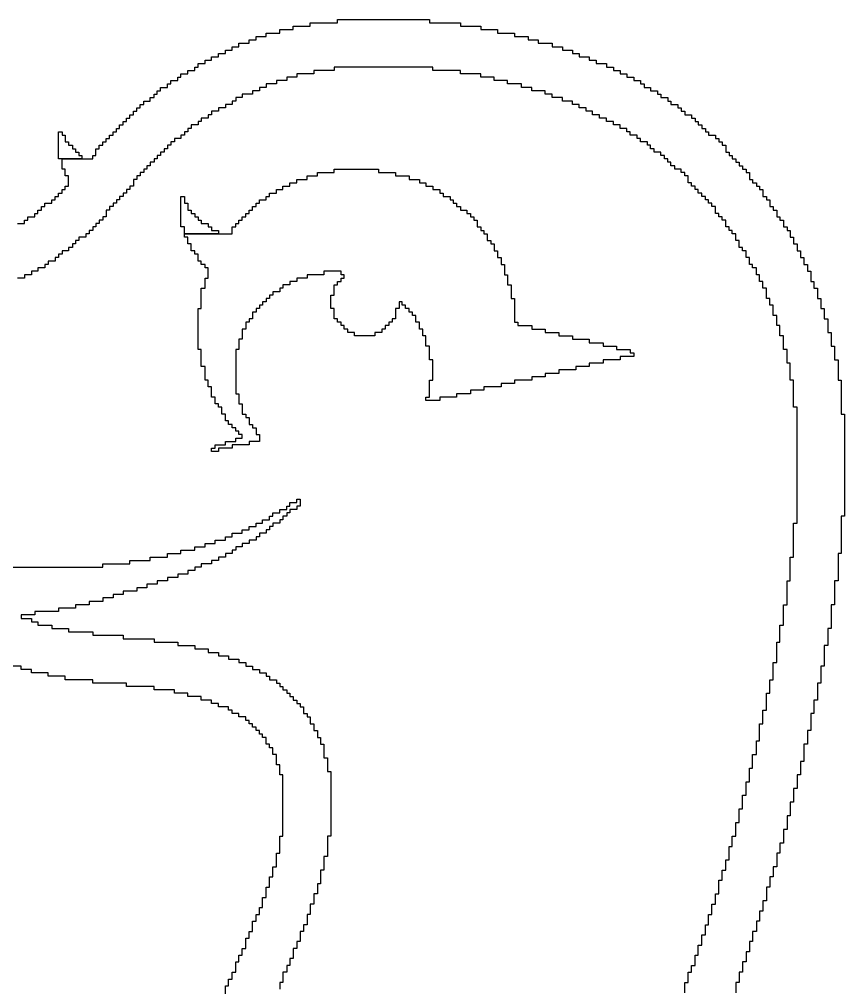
# Model space of a CAD drawing. Extents: x 134.1 to 218.7, y -126.2 to -72.1.
# Drawn here: x 207.03 to 212.16, y -108.73 to -102.71 of the extents above; entities that cross this region are included whole.
import ezdxf

# ---------------------------------------------------------------- set-up
doc = ezdxf.new("R2010")
doc.units = 0
doc.header["$MEASUREMENT"] = 0
doc.layers.add('BLACK', color=7, linetype='CONTINUOUS')

msp = doc.modelspace()

# ---------------------------------------------------------------- linework, layer by layer
at = {"layer": 'BLACK', "linetype": 'CONTINUOUS'}
for p, q in [((208.841, -102.754), (208.841, -102.732)), ((208.841, -102.732), (209.009, -102.732)), ((209.009, -102.732), (209.009, -102.711)), ((209.009, -102.711), (209.583, -102.711)), ((209.583, -102.711), (209.583, -102.732)), ((209.583, -102.732), (209.774, -102.732)), ((209.774, -102.732), (209.774, -102.754)), ((208.567, -102.817), (208.567, -102.796)), ((208.567, -102.796), (208.651, -102.796)), ((208.651, -102.796), (208.651, -102.775)), ((208.651, -102.775), (208.735, -102.775)), ((208.735, -102.775), (208.735, -102.754)), ((208.735, -102.754), (208.841, -102.754)), ((209.774, -102.754), (209.901, -102.754)), ((209.901, -102.754), (209.901, -102.775)), ((209.901, -102.775), (210.005, -102.775)), ((210.005, -102.775), (210.005, -102.796)), ((210.005, -102.796), (210.111, -102.796)), ((210.111, -102.796), (210.111, -102.817)), ((208.397, -102.881), (208.397, -102.859)), ((208.397, -102.859), (208.46, -102.859)), ((208.46, -102.859), (208.46, -102.838)), ((208.46, -102.838), (208.504, -102.838)), ((208.504, -102.838), (208.504, -102.817)), ((208.504, -102.817), (208.567, -102.817)), ((210.111, -102.817), (210.195, -102.817)), ((210.195, -102.817), (210.195, -102.838)), ((210.195, -102.838), (210.259, -102.838)), ((210.259, -102.838), (210.259, -102.859)), ((210.259, -102.859), (210.345, -102.859)), ((210.345, -102.859), (210.345, -102.881)), ((208.27, -102.944), (208.27, -102.923)), ((208.27, -102.923), (208.313, -102.923)), ((208.313, -102.923), (208.313, -102.902)), ((208.313, -102.902), (208.354, -102.902)), ((208.354, -102.902), (208.354, -102.881)), ((208.354, -102.881), (208.397, -102.881)), ((210.345, -102.881), (210.409, -102.881)), ((210.409, -102.881), (210.409, -102.902)), ((210.409, -102.902), (210.472, -102.902)), ((210.472, -102.902), (210.472, -102.923)), ((210.472, -102.923), (210.513, -102.923)), ((210.513, -102.923), (210.513, -102.944)), ((208.186, -102.986), (208.186, -102.965)), ((208.186, -102.965), (208.227, -102.965)), ((208.227, -102.965), (208.227, -102.944)), ((208.227, -102.944), (208.27, -102.944)), ((210.513, -102.944), (210.576, -102.944)), ((210.576, -102.944), (210.576, -102.965)), ((210.576, -102.965), (210.619, -102.965)), ((210.619, -102.965), (210.619, -102.986)), ((208.079, -103.05), (208.079, -103.029)), ((208.079, -103.029), (208.123, -103.029)), ((208.123, -103.029), (208.123, -103.008)), ((208.123, -103.008), (208.143, -103.008)), ((208.143, -103.008), (208.143, -102.986)), ((208.143, -102.986), (208.186, -102.986)), ((208.989, -103.029), (208.862, -103.029)), ((208.862, -103.029), (208.862, -103.05)), ((209.603, -103.008), (208.989, -103.008)), ((208.989, -103.008), (208.989, -103.029)), ((209.603, -103.029), (209.603, -103.008)), ((209.774, -103.029), (209.603, -103.029)), ((209.774, -103.05), (209.774, -103.029)), ((210.619, -102.986), (210.683, -102.986)), ((210.683, -102.986), (210.683, -103.008)), ((210.683, -103.008), (210.726, -103.008)), ((210.726, -103.008), (210.726, -103.029)), ((210.726, -103.029), (210.767, -103.029)), ((210.767, -103.029), (210.767, -103.05)), ((207.973, -103.113), (207.973, -103.092)), ((207.973, -103.092), (208.016, -103.092)), ((208.016, -103.092), (208.016, -103.071)), ((208.016, -103.071), (208.036, -103.071)), ((208.036, -103.071), (208.036, -103.05)), ((208.036, -103.05), (208.079, -103.05)), ((208.694, -103.092), (208.631, -103.092)), ((208.631, -103.092), (208.631, -103.113)), ((208.758, -103.071), (208.694, -103.071)), ((208.694, -103.071), (208.694, -103.092)), ((208.862, -103.05), (208.758, -103.05)), ((208.758, -103.05), (208.758, -103.071)), ((209.901, -103.05), (209.774, -103.05)), ((209.901, -103.071), (209.901, -103.05)), ((209.984, -103.071), (209.901, -103.071)), ((209.984, -103.092), (209.984, -103.071)), ((210.068, -103.092), (209.984, -103.092)), ((210.068, -103.113), (210.068, -103.092)), ((210.767, -103.05), (210.81, -103.05)), ((210.81, -103.05), (210.81, -103.071)), ((210.81, -103.071), (210.853, -103.071)), ((210.853, -103.071), (210.853, -103.092)), ((210.853, -103.092), (210.894, -103.092)), ((210.894, -103.092), (210.894, -103.113)), ((207.889, -103.177), (207.889, -103.156)), ((207.889, -103.156), (207.909, -103.156)), ((207.909, -103.156), (207.909, -103.135)), ((207.909, -103.135), (207.952, -103.135)), ((207.952, -103.135), (207.952, -103.113)), ((207.952, -103.113), (207.973, -103.113)), ((208.524, -103.156), (208.481, -103.156)), ((208.481, -103.156), (208.481, -103.177)), ((208.567, -103.135), (208.524, -103.135)), ((208.524, -103.135), (208.524, -103.156)), ((208.631, -103.113), (208.567, -103.113)), ((208.567, -103.113), (208.567, -103.135)), ((210.155, -103.113), (210.068, -103.113)), ((210.155, -103.135), (210.155, -103.113)), ((210.218, -103.135), (210.155, -103.135)), ((210.218, -103.156), (210.218, -103.135)), ((210.302, -103.156), (210.218, -103.156)), ((210.302, -103.177), (210.302, -103.156)), ((210.894, -103.113), (210.917, -103.113)), ((210.917, -103.113), (210.917, -103.135)), ((210.917, -103.135), (210.957, -103.135)), ((210.957, -103.135), (210.957, -103.156)), ((210.957, -103.156), (211, -103.156)), ((211, -103.156), (211, -103.177)), ((207.805, -103.24), (207.805, -103.219)), ((207.805, -103.219), (207.846, -103.219)), ((207.846, -103.219), (207.846, -103.198)), ((207.846, -103.198), (207.869, -103.198)), ((207.869, -103.198), (207.869, -103.177)), ((207.869, -103.177), (207.889, -103.177)), ((208.377, -103.219), (208.354, -103.219)), ((208.354, -103.219), (208.354, -103.24)), ((208.417, -103.198), (208.377, -103.198)), ((208.377, -103.198), (208.377, -103.219)), ((208.481, -103.177), (208.417, -103.177)), ((208.417, -103.177), (208.417, -103.198)), ((210.345, -103.177), (210.302, -103.177)), ((210.345, -103.198), (210.345, -103.177)), ((210.409, -103.198), (210.345, -103.198)), ((210.409, -103.219), (210.409, -103.198)), ((210.472, -103.219), (210.409, -103.219)), ((210.472, -103.24), (210.472, -103.219)), ((211, -103.177), (211.021, -103.177)), ((211.021, -103.177), (211.021, -103.198)), ((211.021, -103.198), (211.064, -103.198)), ((211.064, -103.198), (211.064, -103.219)), ((211.064, -103.219), (211.084, -103.219)), ((211.084, -103.219), (211.084, -103.24)), ((207.742, -103.304), (207.742, -103.283)), ((207.742, -103.283), (207.762, -103.283)), ((207.762, -103.283), (207.762, -103.262)), ((207.762, -103.262), (207.782, -103.262)), ((207.782, -103.262), (207.782, -103.24)), ((207.782, -103.24), (207.805, -103.24)), ((208.27, -103.283), (208.227, -103.283)), ((208.227, -103.283), (208.227, -103.304)), ((208.313, -103.262), (208.27, -103.262)), ((208.27, -103.262), (208.27, -103.283)), ((208.354, -103.24), (208.313, -103.24)), ((208.313, -103.24), (208.313, -103.262)), ((210.513, -103.24), (210.472, -103.24)), ((210.513, -103.262), (210.513, -103.24)), ((210.556, -103.262), (210.513, -103.262)), ((210.556, -103.283), (210.556, -103.262)), ((210.596, -103.283), (210.556, -103.283)), ((210.596, -103.304), (210.596, -103.283)), ((211.084, -103.24), (211.127, -103.24)), ((211.127, -103.24), (211.127, -103.262)), ((211.127, -103.262), (211.148, -103.262)), ((211.148, -103.262), (211.148, -103.283)), ((211.148, -103.283), (211.171, -103.283)), ((211.171, -103.283), (211.171, -103.304)), ((207.678, -103.367), (207.678, -103.346)), ((207.678, -103.346), (207.698, -103.346)), ((207.698, -103.346), (207.698, -103.325)), ((207.698, -103.325), (207.719, -103.325)), ((207.719, -103.325), (207.719, -103.304)), ((207.719, -103.304), (207.742, -103.304)), ((208.163, -103.346), (208.143, -103.346)), ((208.143, -103.346), (208.143, -103.367)), ((208.206, -103.325), (208.163, -103.325)), ((208.163, -103.325), (208.163, -103.346)), ((208.227, -103.304), (208.206, -103.304)), ((208.206, -103.304), (208.206, -103.325)), ((210.64, -103.304), (210.596, -103.304)), ((210.64, -103.325), (210.64, -103.304)), ((210.683, -103.325), (210.64, -103.325)), ((210.683, -103.346), (210.683, -103.325)), ((210.726, -103.346), (210.683, -103.346)), ((210.726, -103.367), (210.726, -103.346)), ((211.171, -103.304), (211.211, -103.304)), ((211.211, -103.304), (211.211, -103.325)), ((211.211, -103.325), (211.234, -103.325)), ((211.234, -103.325), (211.234, -103.346)), ((211.234, -103.346), (211.254, -103.346)), ((211.254, -103.346), (211.254, -103.367)), ((207.635, -103.41), (207.635, -103.389)), ((207.635, -103.389), (207.655, -103.389)), ((207.655, -103.389), (207.655, -103.367)), ((207.655, -103.367), (207.678, -103.367)), ((208.1, -103.389), (208.079, -103.389)), ((208.079, -103.389), (208.079, -103.41)), ((208.143, -103.367), (208.1, -103.367)), ((208.1, -103.367), (208.1, -103.389)), ((210.767, -103.367), (210.726, -103.367)), ((210.767, -103.389), (210.767, -103.367)), ((210.81, -103.389), (210.767, -103.389)), ((210.81, -103.41), (210.81, -103.389)), ((211.254, -103.367), (211.275, -103.367)), ((211.275, -103.367), (211.275, -103.389)), ((211.275, -103.389), (211.298, -103.389)), ((211.298, -103.389), (211.298, -103.41)), ((207.274, -103.579), (207.274, -103.41)), ((207.274, -103.41), (207.297, -103.41)), ((207.297, -103.41), (207.297, -103.431)), ((207.297, -103.431), (207.317, -103.431)), ((207.317, -103.431), (207.317, -103.473)), ((207.571, -103.473), (207.571, -103.452)), ((207.571, -103.452), (207.592, -103.452)), ((207.592, -103.452), (207.592, -103.431)), ((207.592, -103.431), (207.615, -103.431)), ((207.615, -103.431), (207.615, -103.41)), ((207.615, -103.41), (207.635, -103.41)), ((208.036, -103.452), (207.996, -103.452)), ((207.996, -103.452), (207.996, -103.473)), ((208.059, -103.431), (208.036, -103.431)), ((208.036, -103.431), (208.036, -103.452)), ((208.079, -103.41), (208.059, -103.41)), ((208.059, -103.41), (208.059, -103.431)), ((210.83, -103.41), (210.81, -103.41)), ((210.83, -103.431), (210.83, -103.41)), ((210.873, -103.431), (210.83, -103.431)), ((210.873, -103.452), (210.873, -103.431)), ((210.894, -103.452), (210.873, -103.452)), ((210.894, -103.473), (210.894, -103.452)), ((211.298, -103.41), (211.318, -103.41)), ((211.318, -103.41), (211.318, -103.431)), ((211.318, -103.431), (211.361, -103.431)), ((211.361, -103.431), (211.361, -103.452)), ((211.361, -103.452), (211.381, -103.452)), ((211.381, -103.452), (211.381, -103.473)), ((207.317, -103.473), (207.338, -103.473)), ((207.338, -103.473), (207.338, -103.494)), ((207.338, -103.494), (207.361, -103.494)), ((207.361, -103.494), (207.361, -103.516)), ((207.361, -103.516), (207.381, -103.516)), ((207.381, -103.516), (207.381, -103.537)), ((207.508, -103.558), (207.508, -103.516)), ((207.508, -103.516), (207.528, -103.516)), ((207.528, -103.516), (207.528, -103.494)), ((207.528, -103.494), (207.551, -103.494)), ((207.551, -103.494), (207.551, -103.473)), ((207.551, -103.473), (207.571, -103.473)), ((207.952, -103.516), (207.932, -103.516)), ((207.932, -103.516), (207.932, -103.537)), ((207.973, -103.494), (207.952, -103.494)), ((207.952, -103.494), (207.952, -103.516)), ((207.996, -103.473), (207.973, -103.473)), ((207.973, -103.473), (207.973, -103.494)), ((210.937, -103.473), (210.894, -103.473)), ((210.937, -103.494), (210.937, -103.473)), ((210.957, -103.494), (210.937, -103.494)), ((210.957, -103.516), (210.957, -103.494)), ((210.98, -103.516), (210.957, -103.516)), ((210.98, -103.537), (210.98, -103.516)), ((211.381, -103.473), (211.402, -103.473)), ((211.402, -103.473), (211.402, -103.494)), ((211.402, -103.494), (211.425, -103.494)), ((211.425, -103.494), (211.425, -103.537)), ((207.421, -103.579), (207.274, -103.579)), ((207.297, -103.643), (207.297, -103.579)), ((207.297, -103.579), (207.488, -103.579)), ((207.381, -103.537), (207.401, -103.537)), ((207.401, -103.537), (207.401, -103.558)), ((207.401, -103.558), (207.421, -103.558)), ((207.421, -103.558), (207.421, -103.579)), ((207.488, -103.579), (207.488, -103.558)), ((207.488, -103.558), (207.508, -103.558)), ((207.889, -103.579), (207.869, -103.579)), ((207.869, -103.579), (207.869, -103.6)), ((207.909, -103.558), (207.889, -103.558)), ((207.889, -103.558), (207.889, -103.579)), ((207.932, -103.537), (207.909, -103.537)), ((207.909, -103.537), (207.909, -103.558)), ((211.021, -103.537), (210.98, -103.537)), ((211.021, -103.558), (211.021, -103.537)), ((211.044, -103.558), (211.021, -103.558)), ((211.044, -103.579), (211.044, -103.558)), ((211.064, -103.579), (211.044, -103.579)), ((211.064, -103.6), (211.064, -103.579)), ((211.425, -103.537), (211.445, -103.537)), ((211.445, -103.537), (211.445, -103.558)), ((211.445, -103.558), (211.465, -103.558)), ((211.465, -103.558), (211.465, -103.579)), ((211.465, -103.579), (211.488, -103.579)), ((211.488, -103.579), (211.488, -103.6)), ((207.317, -103.643), (207.297, -103.643)), ((207.317, -103.685), (207.317, -103.643)), ((207.825, -103.643), (207.805, -103.643)), ((207.805, -103.643), (207.805, -103.664)), ((207.846, -103.621), (207.825, -103.621)), ((207.825, -103.621), (207.825, -103.643)), ((207.869, -103.6), (207.846, -103.6)), ((207.846, -103.6), (207.846, -103.621)), ((208.989, -103.664), (208.989, -103.643)), ((208.989, -103.643), (209.266, -103.643)), ((209.266, -103.643), (209.266, -103.664)), ((211.084, -103.6), (211.064, -103.6)), ((211.084, -103.621), (211.084, -103.6)), ((211.107, -103.621), (211.084, -103.621)), ((211.107, -103.643), (211.107, -103.621)), ((211.148, -103.643), (211.107, -103.643)), ((211.148, -103.664), (211.148, -103.643)), ((211.488, -103.6), (211.508, -103.6)), ((211.508, -103.6), (211.508, -103.621)), ((211.508, -103.621), (211.529, -103.621)), ((211.529, -103.621), (211.529, -103.643)), ((211.529, -103.643), (211.552, -103.643)), ((211.552, -103.643), (211.552, -103.664)), ((207.338, -103.685), (207.317, -103.685)), ((207.338, -103.748), (207.338, -103.685)), ((207.762, -103.706), (207.742, -103.706)), ((207.742, -103.706), (207.742, -103.748)), ((207.782, -103.685), (207.762, -103.685)), ((207.762, -103.685), (207.762, -103.706)), ((207.805, -103.664), (207.782, -103.664)), ((207.782, -103.664), (207.782, -103.685)), ((208.758, -103.727), (208.758, -103.706)), ((208.758, -103.706), (208.821, -103.706)), ((208.821, -103.706), (208.821, -103.685)), ((208.821, -103.685), (208.885, -103.685)), ((208.885, -103.685), (208.885, -103.664)), ((208.885, -103.664), (208.989, -103.664)), ((209.266, -103.664), (209.37, -103.664)), ((209.37, -103.664), (209.37, -103.685)), ((209.37, -103.685), (209.456, -103.685)), ((209.456, -103.685), (209.456, -103.706)), ((209.456, -103.706), (209.52, -103.706)), ((209.52, -103.706), (209.52, -103.727)), ((211.171, -103.664), (211.148, -103.664)), ((211.171, -103.685), (211.171, -103.664)), ((211.191, -103.685), (211.171, -103.685)), ((211.191, -103.727), (211.191, -103.685)), ((211.552, -103.664), (211.572, -103.664)), ((211.572, -103.664), (211.572, -103.706)), ((211.572, -103.706), (211.592, -103.706)), ((211.592, -103.706), (211.592, -103.727)), ((207.317, -103.77), (207.317, -103.748)), ((207.317, -103.748), (207.338, -103.748)), ((207.742, -103.748), (207.719, -103.748)), ((207.719, -103.748), (207.719, -103.77)), ((208.671, -103.77), (208.671, -103.748)), ((208.671, -103.748), (208.714, -103.748)), ((208.714, -103.748), (208.714, -103.727)), ((208.714, -103.727), (208.758, -103.727)), ((209.52, -103.727), (209.56, -103.727)), ((209.56, -103.727), (209.56, -103.748)), ((209.56, -103.748), (209.603, -103.748)), ((209.603, -103.748), (209.603, -103.77)), ((211.211, -103.727), (211.191, -103.727)), ((211.211, -103.748), (211.211, -103.727)), ((211.234, -103.748), (211.211, -103.748)), ((211.234, -103.77), (211.234, -103.748)), ((211.592, -103.727), (211.615, -103.727)), ((211.615, -103.727), (211.615, -103.748)), ((211.615, -103.748), (211.635, -103.748)), ((211.635, -103.748), (211.635, -103.77)), ((207.254, -103.833), (207.254, -103.812)), ((207.254, -103.812), (207.274, -103.812)), ((207.274, -103.812), (207.274, -103.791)), ((207.274, -103.791), (207.297, -103.791)), ((207.297, -103.791), (207.297, -103.77)), ((207.297, -103.77), (207.317, -103.77)), ((207.678, -103.812), (207.655, -103.812)), ((207.655, -103.812), (207.655, -103.833)), ((207.698, -103.791), (207.678, -103.791)), ((207.678, -103.791), (207.678, -103.812)), ((207.719, -103.77), (207.698, -103.77)), ((207.698, -103.77), (207.698, -103.791)), ((208.036, -104.002), (208.036, -103.812)), ((208.036, -103.812), (208.059, -103.812)), ((208.059, -103.812), (208.059, -103.854)), ((208.567, -103.833), (208.567, -103.812)), ((208.567, -103.812), (208.587, -103.812)), ((208.587, -103.812), (208.587, -103.791)), ((208.587, -103.791), (208.631, -103.791)), ((208.631, -103.791), (208.631, -103.77)), ((208.631, -103.77), (208.671, -103.77)), ((209.603, -103.77), (209.647, -103.77)), ((209.647, -103.77), (209.647, -103.791)), ((209.647, -103.791), (209.667, -103.791)), ((209.667, -103.791), (209.667, -103.812)), ((209.667, -103.812), (209.71, -103.812)), ((209.71, -103.812), (209.71, -103.833)), ((211.254, -103.77), (211.234, -103.77)), ((211.254, -103.791), (211.254, -103.77)), ((211.275, -103.791), (211.254, -103.791)), ((211.275, -103.812), (211.275, -103.791)), ((211.298, -103.812), (211.275, -103.812)), ((211.298, -103.833), (211.298, -103.812)), ((211.635, -103.77), (211.656, -103.77)), ((211.656, -103.77), (211.656, -103.812)), ((211.656, -103.812), (211.679, -103.812)), ((211.679, -103.812), (211.679, -103.833)), ((207.17, -103.897), (207.17, -103.875)), ((207.17, -103.875), (207.19, -103.875)), ((207.19, -103.875), (207.19, -103.854)), ((207.19, -103.854), (207.234, -103.854)), ((207.234, -103.854), (207.234, -103.833)), ((207.234, -103.833), (207.254, -103.833)), ((207.615, -103.875), (207.592, -103.875)), ((207.592, -103.875), (207.592, -103.897)), ((207.635, -103.854), (207.615, -103.854)), ((207.615, -103.854), (207.615, -103.875)), ((207.655, -103.833), (207.635, -103.833)), ((207.635, -103.833), (207.635, -103.854)), ((208.059, -103.854), (208.079, -103.854)), ((208.079, -103.854), (208.079, -103.897)), ((208.481, -103.897), (208.481, -103.875)), ((208.481, -103.875), (208.504, -103.875)), ((208.504, -103.875), (208.504, -103.854)), ((208.504, -103.854), (208.524, -103.854)), ((208.524, -103.854), (208.524, -103.833)), ((208.524, -103.833), (208.567, -103.833)), ((209.71, -103.833), (209.73, -103.833)), ((209.73, -103.833), (209.73, -103.854)), ((209.73, -103.854), (209.751, -103.854)), ((209.751, -103.854), (209.751, -103.875)), ((209.751, -103.875), (209.774, -103.875)), ((209.774, -103.875), (209.774, -103.897)), ((211.318, -103.833), (211.298, -103.833)), ((211.318, -103.854), (211.318, -103.833)), ((211.338, -103.854), (211.318, -103.854)), ((211.338, -103.875), (211.338, -103.854)), ((211.361, -103.875), (211.338, -103.875)), ((211.361, -103.918), (211.361, -103.875)), ((211.679, -103.833), (211.699, -103.833)), ((211.699, -103.833), (211.699, -103.875)), ((211.699, -103.875), (211.719, -103.875)), ((211.719, -103.875), (211.719, -103.897)), ((207.084, -103.96), (207.084, -103.939)), ((207.084, -103.939), (207.127, -103.939)), ((207.127, -103.939), (207.127, -103.918)), ((207.127, -103.918), (207.147, -103.918)), ((207.147, -103.918), (207.147, -103.897)), ((207.147, -103.897), (207.17, -103.897)), ((207.571, -103.939), (207.551, -103.939)), ((207.551, -103.939), (207.551, -103.96)), ((207.592, -103.897), (207.571, -103.897)), ((207.571, -103.897), (207.571, -103.939)), ((208.079, -103.897), (208.1, -103.897)), ((208.1, -103.897), (208.1, -103.918)), ((208.1, -103.918), (208.123, -103.918)), ((208.123, -103.918), (208.123, -103.939)), ((208.123, -103.939), (208.143, -103.939)), ((208.143, -103.939), (208.143, -103.96)), ((208.417, -103.96), (208.417, -103.939)), ((208.417, -103.939), (208.44, -103.939)), ((208.44, -103.939), (208.44, -103.918)), ((208.44, -103.918), (208.46, -103.918)), ((208.46, -103.918), (208.46, -103.897)), ((208.46, -103.897), (208.481, -103.897)), ((209.774, -103.897), (209.814, -103.897)), ((209.814, -103.897), (209.814, -103.918)), ((209.814, -103.918), (209.837, -103.918)), ((209.837, -103.918), (209.837, -103.939)), ((209.837, -103.939), (209.857, -103.939)), ((209.857, -103.939), (209.857, -103.96)), ((211.381, -103.918), (211.361, -103.918)), ((211.381, -103.939), (211.381, -103.918)), ((211.402, -103.939), (211.381, -103.939)), ((211.402, -103.96), (211.402, -103.939)), ((211.719, -103.897), (211.742, -103.897)), ((211.742, -103.897), (211.742, -103.939)), ((211.742, -103.939), (211.762, -103.939)), ((211.762, -103.939), (211.762, -103.96)), ((207.02, -103.981), (207.063, -103.981)), ((207.063, -103.981), (207.063, -103.96)), ((207.063, -103.96), (207.084, -103.96)), ((207.508, -104.002), (207.488, -104.002)), ((207.488, -104.002), (207.488, -104.024)), ((207.528, -103.981), (207.508, -103.981)), ((207.508, -103.981), (207.508, -104.002)), ((207.551, -103.96), (207.528, -103.96)), ((207.528, -103.96), (207.528, -103.981)), ((208.059, -104.002), (208.036, -104.002)), ((208.059, -104.045), (208.059, -104.002)), ((208.143, -103.96), (208.163, -103.96)), ((208.163, -103.96), (208.163, -103.981)), ((208.163, -103.981), (208.206, -103.981)), ((208.206, -103.981), (208.206, -104.002)), ((208.206, -104.002), (208.227, -104.002)), ((208.227, -104.002), (208.227, -104.024)), ((208.354, -104.045), (208.354, -104.002)), ((208.354, -104.002), (208.377, -104.002)), ((208.377, -104.002), (208.377, -103.981)), ((208.377, -103.981), (208.397, -103.981)), ((208.397, -103.981), (208.397, -103.96)), ((208.397, -103.96), (208.417, -103.96)), ((209.857, -103.96), (209.878, -103.96)), ((209.878, -103.96), (209.878, -104.002)), ((209.878, -104.002), (209.901, -104.002)), ((209.901, -104.002), (209.901, -104.024)), ((211.425, -103.96), (211.402, -103.96)), ((211.425, -104.002), (211.425, -103.96)), ((211.445, -104.002), (211.425, -104.002)), ((211.445, -104.024), (211.445, -104.002)), ((211.762, -103.96), (211.783, -103.96)), ((211.783, -103.96), (211.783, -104.002)), ((211.783, -104.002), (211.806, -104.002)), ((211.806, -104.002), (211.806, -104.024)), ((207.444, -104.066), (207.401, -104.066)), ((207.401, -104.066), (207.401, -104.087)), ((207.465, -104.045), (207.444, -104.045)), ((207.444, -104.045), (207.444, -104.066)), ((207.488, -104.024), (207.465, -104.024)), ((207.465, -104.024), (207.465, -104.045)), ((208.059, -104.066), (208.059, -104.045)), ((208.059, -104.045), (208.354, -104.045)), ((208.27, -104.045), (208.059, -104.045)), ((208.079, -104.066), (208.059, -104.066)), ((208.079, -104.108), (208.079, -104.066)), ((208.227, -104.024), (208.27, -104.024)), ((208.27, -104.024), (208.27, -104.045)), ((209.901, -104.024), (209.921, -104.024)), ((209.921, -104.024), (209.921, -104.045)), ((209.921, -104.045), (209.941, -104.045)), ((209.941, -104.045), (209.941, -104.087)), ((211.465, -104.024), (211.445, -104.024)), ((211.465, -104.045), (211.465, -104.024)), ((211.488, -104.045), (211.465, -104.045)), ((211.488, -104.087), (211.488, -104.045)), ((211.806, -104.024), (211.826, -104.024)), ((211.826, -104.024), (211.826, -104.066)), ((211.826, -104.066), (211.846, -104.066)), ((211.846, -104.066), (211.846, -104.108)), ((207.361, -104.129), (207.338, -104.129)), ((207.338, -104.129), (207.338, -104.151)), ((207.381, -104.108), (207.361, -104.108)), ((207.361, -104.108), (207.361, -104.129)), ((207.401, -104.087), (207.381, -104.087)), ((207.381, -104.087), (207.381, -104.108)), ((208.1, -104.108), (208.079, -104.108)), ((208.1, -104.151), (208.1, -104.108)), ((209.941, -104.087), (209.964, -104.087)), ((209.964, -104.087), (209.964, -104.108)), ((209.964, -104.108), (209.984, -104.108)), ((209.984, -104.108), (209.984, -104.151)), ((211.508, -104.087), (211.488, -104.087)), ((211.508, -104.129), (211.508, -104.087)), ((211.529, -104.129), (211.508, -104.129)), ((211.529, -104.151), (211.529, -104.129)), ((211.846, -104.108), (211.869, -104.108)), ((211.869, -104.108), (211.869, -104.151)), ((207.297, -104.172), (207.274, -104.172)), ((207.274, -104.172), (207.274, -104.193)), ((207.338, -104.151), (207.297, -104.151)), ((207.297, -104.151), (207.297, -104.172)), ((208.123, -104.151), (208.1, -104.151)), ((208.123, -104.172), (208.123, -104.151)), ((208.143, -104.172), (208.123, -104.172)), ((208.143, -104.214), (208.143, -104.172)), ((209.984, -104.151), (210.005, -104.151)), ((210.005, -104.151), (210.005, -104.193)), ((211.552, -104.151), (211.529, -104.151)), ((211.552, -104.193), (211.552, -104.151)), ((211.869, -104.151), (211.889, -104.151)), ((211.889, -104.151), (211.889, -104.193)), ((207.211, -104.235), (207.19, -104.235)), ((207.19, -104.235), (207.19, -104.256)), ((207.254, -104.214), (207.211, -104.214)), ((207.211, -104.214), (207.211, -104.235)), ((207.274, -104.193), (207.254, -104.193)), ((207.254, -104.193), (207.254, -104.214)), ((208.163, -104.214), (208.143, -104.214)), ((208.163, -104.235), (208.163, -104.214)), ((208.186, -104.235), (208.163, -104.235)), ((208.186, -104.256), (208.186, -104.235)), ((210.005, -104.193), (210.028, -104.193)), ((210.028, -104.193), (210.028, -104.235)), ((210.028, -104.235), (210.048, -104.235)), ((210.048, -104.235), (210.048, -104.299)), ((211.572, -104.193), (211.552, -104.193)), ((211.572, -104.235), (211.572, -104.193)), ((211.592, -104.235), (211.572, -104.235)), ((211.592, -104.256), (211.592, -104.235)), ((211.889, -104.193), (211.91, -104.193)), ((211.91, -104.193), (211.91, -104.235)), ((211.91, -104.235), (211.933, -104.235)), ((211.933, -104.235), (211.933, -104.278)), ((207.107, -104.299), (207.063, -104.299)), ((207.063, -104.299), (207.063, -104.32)), ((207.147, -104.278), (207.107, -104.278)), ((207.107, -104.278), (207.107, -104.299)), ((207.19, -104.256), (207.147, -104.256)), ((207.147, -104.256), (207.147, -104.278)), ((208.206, -104.256), (208.186, -104.256)), ((208.206, -104.32), (208.206, -104.256)), ((208.925, -104.299), (208.821, -104.299)), ((208.821, -104.299), (208.821, -104.32)), ((209.032, -104.278), (208.925, -104.278)), ((208.925, -104.278), (208.925, -104.299)), ((209.032, -104.299), (209.032, -104.278)), ((209.052, -104.299), (209.032, -104.299)), ((209.052, -104.32), (209.052, -104.299)), ((210.048, -104.299), (210.068, -104.299)), ((210.068, -104.299), (210.068, -104.362)), ((211.615, -104.256), (211.592, -104.256)), ((211.615, -104.299), (211.615, -104.256)), ((211.635, -104.299), (211.615, -104.299)), ((211.635, -104.341), (211.635, -104.299)), ((211.933, -104.278), (211.953, -104.278)), ((211.953, -104.278), (211.953, -104.341)), ((207.063, -104.32), (207.02, -104.32)), ((208.186, -104.383), (208.186, -104.32)), ((208.186, -104.32), (208.206, -104.32)), ((208.714, -104.362), (208.671, -104.362)), ((208.671, -104.362), (208.671, -104.383)), ((208.758, -104.341), (208.714, -104.341)), ((208.714, -104.341), (208.714, -104.362)), ((208.821, -104.32), (208.758, -104.32)), ((208.758, -104.32), (208.758, -104.341)), ((208.989, -104.426), (208.989, -104.362)), ((208.989, -104.362), (209.009, -104.362)), ((209.009, -104.362), (209.009, -104.341)), ((209.009, -104.341), (209.032, -104.341)), ((209.032, -104.341), (209.032, -104.32)), ((209.032, -104.32), (209.052, -104.32)), ((210.068, -104.362), (210.091, -104.362)), ((210.091, -104.362), (210.091, -104.447)), ((211.656, -104.341), (211.635, -104.341)), ((211.656, -104.383), (211.656, -104.341)), ((211.953, -104.341), (211.973, -104.341)), ((211.973, -104.341), (211.973, -104.383)), ((208.163, -104.51), (208.163, -104.383)), ((208.163, -104.383), (208.186, -104.383)), ((208.608, -104.426), (208.587, -104.426)), ((208.587, -104.426), (208.587, -104.447)), ((208.651, -104.405), (208.608, -104.405)), ((208.608, -104.405), (208.608, -104.426)), ((208.671, -104.383), (208.651, -104.383)), ((208.651, -104.383), (208.651, -104.405)), ((208.968, -104.51), (208.968, -104.426)), ((208.968, -104.426), (208.989, -104.426)), ((211.679, -104.383), (211.656, -104.383)), ((211.679, -104.447), (211.679, -104.383)), ((211.973, -104.383), (211.996, -104.383)), ((211.996, -104.383), (211.996, -104.447)), ((208.544, -104.489), (208.524, -104.489)), ((208.524, -104.489), (208.524, -104.51)), ((208.567, -104.468), (208.544, -104.468)), ((208.544, -104.468), (208.544, -104.489)), ((208.587, -104.447), (208.567, -104.447)), ((208.567, -104.447), (208.567, -104.468)), ((209.413, -104.468), (209.393, -104.468)), ((209.393, -104.468), (209.393, -104.51)), ((209.413, -104.489), (209.413, -104.468)), ((209.433, -104.489), (209.413, -104.489)), ((209.433, -104.51), (209.433, -104.489)), ((210.091, -104.447), (210.111, -104.447)), ((210.111, -104.447), (210.111, -104.595)), ((211.699, -104.447), (211.679, -104.447)), ((211.699, -104.489), (211.699, -104.447)), ((211.719, -104.489), (211.699, -104.489)), ((211.719, -104.553), (211.719, -104.489)), ((211.996, -104.447), (212.016, -104.447)), ((212.016, -104.447), (212.016, -104.51)), ((208.143, -104.764), (208.143, -104.51)), ((208.143, -104.51), (208.163, -104.51)), ((208.504, -104.532), (208.481, -104.532)), ((208.481, -104.532), (208.481, -104.574)), ((208.524, -104.51), (208.504, -104.51)), ((208.504, -104.51), (208.504, -104.532)), ((208.989, -104.51), (208.968, -104.51)), ((208.989, -104.574), (208.989, -104.51)), ((209.393, -104.51), (209.37, -104.51)), ((209.37, -104.51), (209.37, -104.574)), ((209.456, -104.51), (209.433, -104.51)), ((209.456, -104.532), (209.456, -104.51)), ((209.476, -104.532), (209.456, -104.532)), ((209.476, -104.553), (209.476, -104.532)), ((212.016, -104.51), (212.037, -104.51)), ((212.037, -104.51), (212.037, -104.574)), ((208.46, -104.595), (208.44, -104.595)), ((208.44, -104.595), (208.44, -104.637)), ((208.481, -104.574), (208.46, -104.574)), ((208.46, -104.574), (208.46, -104.595)), ((209.009, -104.574), (208.989, -104.574)), ((209.009, -104.595), (209.009, -104.574)), ((209.032, -104.595), (209.009, -104.595)), ((209.032, -104.616), (209.032, -104.595)), ((209.349, -104.595), (209.329, -104.595)), ((209.329, -104.595), (209.329, -104.616)), ((209.37, -104.574), (209.349, -104.574)), ((209.349, -104.574), (209.349, -104.595)), ((209.497, -104.553), (209.476, -104.553)), ((209.497, -104.595), (209.497, -104.553)), ((209.52, -104.595), (209.497, -104.595)), ((209.52, -104.637), (209.52, -104.595)), ((210.111, -104.595), (210.132, -104.595)), ((210.132, -104.595), (210.132, -104.616)), ((211.742, -104.553), (211.719, -104.553)), ((211.742, -104.616), (211.742, -104.553)), ((212.037, -104.574), (212.06, -104.574)), ((212.06, -104.574), (212.06, -104.659)), ((208.44, -104.637), (208.417, -104.637)), ((208.417, -104.637), (208.417, -104.701)), ((209.052, -104.616), (209.032, -104.616)), ((209.052, -104.637), (209.052, -104.616)), ((209.075, -104.637), (209.052, -104.637)), ((209.075, -104.659), (209.075, -104.637)), ((209.116, -104.659), (209.075, -104.659)), ((209.116, -104.68), (209.116, -104.659)), ((209.286, -104.659), (209.243, -104.659)), ((209.243, -104.659), (209.243, -104.68)), ((209.306, -104.637), (209.286, -104.637)), ((209.286, -104.637), (209.286, -104.659)), ((209.329, -104.616), (209.306, -104.616)), ((209.306, -104.616), (209.306, -104.637)), ((209.54, -104.637), (209.52, -104.637)), ((209.54, -104.68), (209.54, -104.637)), ((210.132, -104.616), (210.218, -104.616)), ((210.218, -104.616), (210.218, -104.637)), ((210.218, -104.637), (210.302, -104.637)), ((210.302, -104.637), (210.302, -104.659)), ((210.302, -104.659), (210.386, -104.659)), ((210.386, -104.659), (210.386, -104.68)), ((211.762, -104.616), (211.742, -104.616)), ((211.762, -104.68), (211.762, -104.616)), ((212.06, -104.659), (212.08, -104.659)), ((212.08, -104.659), (212.08, -104.743)), ((208.417, -104.701), (208.397, -104.701)), ((208.397, -104.701), (208.397, -104.764)), ((209.243, -104.68), (209.116, -104.68)), ((209.56, -104.68), (209.54, -104.68)), ((209.56, -104.743), (209.56, -104.68)), ((210.386, -104.68), (210.472, -104.68)), ((210.472, -104.68), (210.472, -104.701)), ((210.472, -104.701), (210.576, -104.701)), ((210.576, -104.701), (210.576, -104.722)), ((210.576, -104.722), (210.663, -104.722)), ((210.663, -104.722), (210.663, -104.743)), ((211.783, -104.68), (211.762, -104.68)), ((211.783, -104.764), (211.783, -104.68)), ((208.163, -104.764), (208.143, -104.764)), ((208.163, -104.87), (208.163, -104.764)), ((208.397, -104.764), (208.377, -104.764)), ((208.377, -104.764), (208.377, -105.04)), ((209.583, -104.743), (209.56, -104.743)), ((209.583, -104.828), (209.583, -104.743)), ((210.663, -104.743), (210.746, -104.743)), ((210.746, -104.743), (210.746, -104.764)), ((210.746, -104.764), (210.83, -104.764)), ((210.83, -104.764), (210.83, -104.786)), ((210.83, -104.786), (210.853, -104.786)), ((210.853, -104.786), (210.853, -104.807)), ((211.806, -104.764), (211.783, -104.764)), ((211.806, -104.849), (211.806, -104.764)), ((212.08, -104.743), (212.1, -104.743)), ((212.1, -104.743), (212.1, -104.828)), ((209.603, -104.828), (209.583, -104.828)), ((209.603, -104.955), (209.603, -104.828)), ((210.663, -104.849), (210.576, -104.849)), ((210.576, -104.849), (210.576, -104.87)), ((210.767, -104.828), (210.663, -104.828)), ((210.663, -104.828), (210.663, -104.849)), ((210.853, -104.807), (210.767, -104.807)), ((210.767, -104.807), (210.767, -104.828)), ((211.826, -104.849), (211.806, -104.849)), ((211.826, -104.955), (211.826, -104.849)), ((212.1, -104.828), (212.123, -104.828)), ((212.123, -104.828), (212.123, -104.955)), ((208.186, -104.87), (208.163, -104.87)), ((208.186, -104.955), (208.186, -104.87)), ((210.492, -104.891), (210.386, -104.891)), ((210.386, -104.891), (210.386, -104.913)), ((210.576, -104.87), (210.492, -104.87)), ((210.492, -104.87), (210.492, -104.891)), ((208.206, -104.955), (208.186, -104.955)), ((208.206, -104.997), (208.206, -104.955)), ((209.583, -105.061), (209.583, -104.955)), ((209.583, -104.955), (209.603, -104.955)), ((210.218, -104.955), (210.111, -104.955)), ((210.111, -104.955), (210.111, -104.976)), ((210.302, -104.934), (210.218, -104.934)), ((210.218, -104.934), (210.218, -104.955)), ((210.386, -104.913), (210.302, -104.913)), ((210.302, -104.913), (210.302, -104.934)), ((211.846, -104.955), (211.826, -104.955)), ((211.846, -105.124), (211.846, -104.955)), ((212.123, -104.955), (212.143, -104.955)), ((212.143, -104.955), (212.143, -105.167)), ((208.227, -104.997), (208.206, -104.997)), ((208.227, -105.061), (208.227, -104.997)), ((209.921, -105.018), (209.837, -105.018)), ((209.837, -105.018), (209.837, -105.04)), ((210.028, -104.997), (209.921, -104.997)), ((209.921, -104.997), (209.921, -105.018)), ((210.111, -104.976), (210.028, -104.976)), ((210.028, -104.976), (210.028, -104.997)), ((208.25, -105.061), (208.227, -105.061)), ((208.25, -105.103), (208.25, -105.061)), ((208.377, -105.04), (208.397, -105.04)), ((208.397, -105.04), (208.397, -105.103)), ((209.56, -105.082), (209.56, -105.061)), ((209.56, -105.061), (209.583, -105.061)), ((209.647, -105.082), (209.56, -105.082)), ((209.751, -105.061), (209.647, -105.061)), ((209.647, -105.061), (209.647, -105.082)), ((209.837, -105.04), (209.751, -105.04)), ((209.751, -105.04), (209.751, -105.061)), ((208.27, -105.103), (208.25, -105.103)), ((208.27, -105.124), (208.27, -105.103)), ((208.29, -105.124), (208.27, -105.124)), ((208.29, -105.167), (208.29, -105.124)), ((208.397, -105.103), (208.417, -105.103)), ((208.417, -105.103), (208.417, -105.167)), ((211.869, -105.124), (211.846, -105.124)), ((211.869, -105.844), (211.869, -105.124)), ((208.313, -105.167), (208.29, -105.167)), ((208.313, -105.209), (208.313, -105.167)), ((208.333, -105.209), (208.313, -105.209)), ((208.333, -105.23), (208.333, -105.209)), ((208.417, -105.167), (208.44, -105.167)), ((208.44, -105.167), (208.44, -105.188)), ((208.44, -105.188), (208.46, -105.188)), ((208.46, -105.188), (208.46, -105.23)), ((212.143, -105.167), (212.164, -105.167)), ((212.164, -105.167), (212.164, -105.802)), ((208.354, -105.23), (208.333, -105.23)), ((208.354, -105.251), (208.354, -105.23)), ((208.377, -105.251), (208.354, -105.251)), ((208.377, -105.272), (208.377, -105.251)), ((208.397, -105.272), (208.377, -105.272)), ((208.397, -105.294), (208.397, -105.272)), ((208.46, -105.23), (208.481, -105.23)), ((208.481, -105.23), (208.481, -105.251)), ((208.481, -105.251), (208.504, -105.251)), ((208.504, -105.251), (208.504, -105.294)), ((208.377, -105.336), (208.377, -105.315)), ((208.377, -105.315), (208.417, -105.315)), ((208.417, -105.294), (208.397, -105.294)), ((208.417, -105.315), (208.417, -105.294)), ((208.504, -105.294), (208.524, -105.294)), ((208.524, -105.294), (208.524, -105.336)), ((208.227, -105.399), (208.227, -105.378)), ((208.227, -105.378), (208.25, -105.378)), ((208.25, -105.357), (208.313, -105.357)), ((208.25, -105.378), (208.25, -105.357)), ((208.354, -105.378), (208.27, -105.378)), ((208.27, -105.378), (208.27, -105.399)), ((208.313, -105.357), (208.313, -105.336)), ((208.313, -105.336), (208.377, -105.336)), ((208.46, -105.357), (208.354, -105.357)), ((208.354, -105.357), (208.354, -105.378)), ((208.524, -105.336), (208.46, -105.336)), ((208.46, -105.336), (208.46, -105.357)), ((208.27, -105.399), (208.227, -105.399)), ((208.694, -105.759), (208.694, -105.738)), ((208.694, -105.738), (208.714, -105.738)), ((208.714, -105.738), (208.714, -105.717)), ((208.714, -105.717), (208.758, -105.717)), ((208.758, -105.717), (208.758, -105.696)), ((208.758, -105.696), (208.778, -105.696)), ((208.778, -105.738), (208.758, -105.738)), ((208.758, -105.738), (208.758, -105.759)), ((208.778, -105.696), (208.778, -105.738)), ((208.587, -105.823), (208.587, -105.802)), ((208.587, -105.802), (208.608, -105.802)), ((208.608, -105.802), (208.608, -105.78)), ((208.608, -105.78), (208.651, -105.78)), ((208.651, -105.78), (208.651, -105.759)), ((208.651, -105.759), (208.694, -105.759)), ((208.694, -105.802), (208.671, -105.802)), ((208.671, -105.802), (208.671, -105.823)), ((208.714, -105.78), (208.694, -105.78)), ((208.694, -105.78), (208.694, -105.802)), ((208.758, -105.759), (208.714, -105.759)), ((208.714, -105.759), (208.714, -105.78)), ((212.164, -105.802), (212.143, -105.802)), ((212.143, -105.802), (212.143, -106.034)), ((208.46, -105.886), (208.46, -105.865)), ((208.46, -105.865), (208.504, -105.865)), ((208.504, -105.865), (208.504, -105.844)), ((208.504, -105.844), (208.544, -105.844)), ((208.544, -105.844), (208.544, -105.823)), ((208.544, -105.823), (208.587, -105.823)), ((208.608, -105.865), (208.587, -105.865)), ((208.587, -105.865), (208.587, -105.886)), ((208.651, -105.844), (208.608, -105.844)), ((208.608, -105.844), (208.608, -105.865)), ((208.671, -105.823), (208.651, -105.823)), ((208.651, -105.823), (208.651, -105.844)), ((211.846, -106.056), (211.846, -105.844)), ((211.846, -105.844), (211.869, -105.844)), ((208.313, -105.95), (208.313, -105.929)), ((208.313, -105.929), (208.354, -105.929)), ((208.354, -105.929), (208.354, -105.907)), ((208.354, -105.907), (208.417, -105.907)), ((208.417, -105.907), (208.417, -105.886)), ((208.417, -105.886), (208.46, -105.886)), ((208.524, -105.929), (208.504, -105.929)), ((208.504, -105.929), (208.504, -105.95)), ((208.567, -105.907), (208.524, -105.907)), ((208.524, -105.907), (208.524, -105.929)), ((208.587, -105.886), (208.567, -105.886)), ((208.567, -105.886), (208.567, -105.907)), ((208.123, -106.013), (208.123, -105.992)), ((208.123, -105.992), (208.186, -105.992)), ((208.186, -105.992), (208.186, -105.971)), ((208.186, -105.971), (208.25, -105.971)), ((208.25, -105.971), (208.25, -105.95)), ((208.25, -105.95), (208.313, -105.95)), ((208.417, -105.992), (208.377, -105.992)), ((208.377, -105.992), (208.377, -106.013)), ((208.46, -105.971), (208.417, -105.971)), ((208.417, -105.971), (208.417, -105.992)), ((208.504, -105.95), (208.46, -105.95)), ((208.46, -105.95), (208.46, -105.971)), ((207.846, -106.077), (207.846, -106.056)), ((207.846, -106.056), (207.952, -106.056)), ((207.952, -106.056), (207.952, -106.034)), ((207.952, -106.034), (208.036, -106.034)), ((208.036, -106.034), (208.036, -106.013)), ((208.036, -106.013), (208.123, -106.013)), ((208.313, -106.056), (208.27, -106.056)), ((208.27, -106.056), (208.27, -106.077)), ((208.354, -106.034), (208.313, -106.034)), ((208.313, -106.034), (208.313, -106.056)), ((208.377, -106.013), (208.354, -106.013)), ((208.354, -106.013), (208.354, -106.034)), ((211.826, -106.204), (211.826, -106.056)), ((211.826, -106.056), (211.846, -106.056)), ((212.143, -106.034), (212.123, -106.034)), ((212.123, -106.034), (212.123, -106.204)), ((207.551, -106.119), (207.551, -106.098)), ((207.551, -106.098), (207.719, -106.098)), ((207.719, -106.098), (207.719, -106.077)), ((207.719, -106.077), (207.846, -106.077)), ((208.227, -106.098), (208.163, -106.098)), ((208.163, -106.098), (208.163, -106.119)), ((208.27, -106.077), (208.227, -106.077)), ((208.227, -106.077), (208.227, -106.098)), ((206.957, -106.119), (207.551, -106.119)), ((208.079, -106.161), (208.016, -106.161)), ((208.016, -106.161), (208.016, -106.183)), ((208.123, -106.14), (208.079, -106.14)), ((208.079, -106.14), (208.079, -106.161)), ((208.163, -106.119), (208.123, -106.119)), ((208.123, -106.119), (208.123, -106.14)), ((207.889, -106.225), (207.825, -106.225)), ((207.825, -106.225), (207.825, -106.246)), ((207.952, -106.204), (207.889, -106.204)), ((207.889, -106.204), (207.889, -106.225)), ((208.016, -106.183), (207.952, -106.183)), ((207.952, -106.183), (207.952, -106.204)), ((211.806, -106.352), (211.806, -106.204)), ((211.806, -106.204), (211.826, -106.204)), ((212.123, -106.204), (212.1, -106.204)), ((212.1, -106.204), (212.1, -106.352)), ((207.678, -106.288), (207.615, -106.288)), ((207.615, -106.288), (207.615, -106.31)), ((207.762, -106.267), (207.678, -106.267)), ((207.678, -106.267), (207.678, -106.288)), ((207.825, -106.246), (207.762, -106.246)), ((207.762, -106.246), (207.762, -106.267)), ((207.465, -106.352), (207.381, -106.352)), ((207.381, -106.352), (207.381, -106.373)), ((207.551, -106.331), (207.465, -106.331)), ((207.465, -106.331), (207.465, -106.352)), ((207.615, -106.31), (207.551, -106.31)), ((207.551, -106.31), (207.551, -106.331)), ((211.783, -106.479), (211.783, -106.352)), ((211.783, -106.352), (211.806, -106.352)), ((212.1, -106.352), (212.08, -106.352)), ((212.08, -106.352), (212.08, -106.5)), ((207.127, -106.415), (207.043, -106.415)), ((207.043, -106.415), (207.043, -106.437)), ((207.274, -106.394), (207.127, -106.394)), ((207.127, -106.394), (207.127, -106.415)), ((207.381, -106.373), (207.274, -106.373)), ((207.274, -106.373), (207.274, -106.394)), ((207.043, -106.437), (207.107, -106.437)), ((207.107, -106.437), (207.107, -106.458)), ((207.107, -106.458), (207.147, -106.458)), ((207.147, -106.458), (207.147, -106.479)), ((207.147, -106.479), (207.234, -106.479)), ((207.234, -106.479), (207.234, -106.5)), ((207.234, -106.5), (207.338, -106.5)), ((207.338, -106.5), (207.338, -106.521)), ((207.338, -106.521), (207.488, -106.521)), ((207.488, -106.521), (207.488, -106.542)), ((211.762, -106.585), (211.762, -106.479)), ((211.762, -106.479), (211.783, -106.479)), ((212.08, -106.5), (212.06, -106.5)), ((212.06, -106.5), (212.06, -106.606)), ((207.488, -106.542), (207.678, -106.542)), ((207.678, -106.542), (207.678, -106.564)), ((207.678, -106.564), (207.869, -106.564)), ((207.869, -106.564), (207.869, -106.585)), ((207.869, -106.585), (208.016, -106.585)), ((208.016, -106.585), (208.016, -106.606)), ((211.742, -106.712), (211.742, -106.585)), ((211.742, -106.585), (211.762, -106.585)), ((208.016, -106.606), (208.123, -106.606)), ((208.123, -106.606), (208.123, -106.627)), ((208.123, -106.627), (208.206, -106.627)), ((208.206, -106.627), (208.206, -106.648)), ((208.206, -106.648), (208.27, -106.648)), ((208.27, -106.648), (208.27, -106.669)), ((212.06, -106.606), (212.037, -106.606)), ((212.037, -106.606), (212.037, -106.733)), ((208.27, -106.669), (208.333, -106.669)), ((208.333, -106.669), (208.333, -106.691)), ((208.333, -106.691), (208.397, -106.691)), ((208.397, -106.691), (208.397, -106.712)), ((208.397, -106.712), (208.44, -106.712)), ((208.44, -106.712), (208.44, -106.733)), ((211.719, -106.818), (211.719, -106.712)), ((211.719, -106.712), (211.742, -106.712)), ((207.043, -106.733), (206.98, -106.733)), ((207.043, -106.754), (207.043, -106.733)), ((207.107, -106.754), (207.043, -106.754)), ((207.107, -106.775), (207.107, -106.754)), ((207.211, -106.775), (207.107, -106.775)), ((207.211, -106.796), (207.211, -106.775)), ((208.44, -106.733), (208.481, -106.733)), ((208.481, -106.733), (208.481, -106.754)), ((208.481, -106.754), (208.524, -106.754)), ((208.524, -106.754), (208.524, -106.775)), ((208.524, -106.775), (208.567, -106.775)), ((208.567, -106.775), (208.567, -106.796)), ((212.037, -106.733), (212.016, -106.733)), ((212.016, -106.733), (212.016, -106.839)), ((207.317, -106.796), (207.211, -106.796)), ((207.317, -106.818), (207.317, -106.796)), ((207.488, -106.818), (207.317, -106.818)), ((207.488, -106.839), (207.488, -106.818)), ((207.698, -106.839), (207.488, -106.839)), ((207.698, -106.86), (207.698, -106.839)), ((208.567, -106.796), (208.587, -106.796)), ((208.587, -106.796), (208.587, -106.818)), ((208.587, -106.818), (208.631, -106.818)), ((208.631, -106.818), (208.631, -106.839)), ((208.631, -106.839), (208.651, -106.839)), ((208.651, -106.839), (208.651, -106.86)), ((211.699, -106.902), (211.699, -106.818)), ((211.699, -106.818), (211.719, -106.818)), ((212.016, -106.839), (211.996, -106.839)), ((211.996, -106.839), (211.996, -106.945)), ((207.869, -106.86), (207.698, -106.86)), ((207.869, -106.881), (207.869, -106.86)), ((207.996, -106.881), (207.869, -106.881)), ((207.996, -106.902), (207.996, -106.881)), ((208.651, -106.86), (208.671, -106.86)), ((208.671, -106.86), (208.671, -106.881)), ((208.671, -106.881), (208.694, -106.881)), ((208.694, -106.881), (208.694, -106.902)), ((208.079, -106.902), (207.996, -106.902)), ((208.079, -106.923), (208.079, -106.902)), ((208.163, -106.923), (208.079, -106.923)), ((208.163, -106.945), (208.163, -106.923)), ((208.227, -106.945), (208.163, -106.945)), ((208.227, -106.966), (208.227, -106.945)), ((208.694, -106.902), (208.714, -106.902)), ((208.714, -106.902), (208.714, -106.923)), ((208.714, -106.923), (208.735, -106.923)), ((208.735, -106.923), (208.735, -106.945)), ((208.735, -106.945), (208.758, -106.945)), ((208.758, -106.945), (208.758, -106.966)), ((211.679, -107.008), (211.679, -106.902)), ((211.679, -106.902), (211.699, -106.902)), ((211.996, -106.945), (211.973, -106.945)), ((211.973, -106.945), (211.973, -107.029)), ((208.27, -106.966), (208.227, -106.966)), ((208.27, -106.987), (208.27, -106.966)), ((208.333, -106.987), (208.27, -106.987)), ((208.333, -107.008), (208.333, -106.987)), ((208.354, -107.008), (208.333, -107.008)), ((208.354, -107.029), (208.354, -107.008)), ((208.758, -106.966), (208.778, -106.966)), ((208.778, -106.966), (208.778, -106.987)), ((208.778, -106.987), (208.798, -106.987)), ((208.798, -106.987), (208.798, -107.029)), ((211.656, -107.093), (211.656, -107.008)), ((211.656, -107.008), (211.679, -107.008)), ((208.397, -107.029), (208.354, -107.029)), ((208.397, -107.05), (208.397, -107.029)), ((208.44, -107.05), (208.397, -107.05)), ((208.44, -107.072), (208.44, -107.05)), ((208.46, -107.072), (208.44, -107.072)), ((208.46, -107.093), (208.46, -107.072)), ((208.798, -107.029), (208.821, -107.029)), ((208.821, -107.029), (208.821, -107.05)), ((208.821, -107.05), (208.841, -107.05)), ((208.841, -107.05), (208.841, -107.093)), ((211.973, -107.029), (211.953, -107.029)), ((211.953, -107.029), (211.953, -107.135)), ((208.481, -107.093), (208.46, -107.093)), ((208.481, -107.114), (208.481, -107.093)), ((208.504, -107.114), (208.481, -107.114)), ((208.504, -107.135), (208.504, -107.114)), ((208.524, -107.135), (208.504, -107.135)), ((208.524, -107.156), (208.524, -107.135)), ((208.841, -107.093), (208.862, -107.093)), ((208.862, -107.093), (208.862, -107.135)), ((208.862, -107.135), (208.885, -107.135)), ((208.885, -107.135), (208.885, -107.177)), ((211.635, -107.199), (211.635, -107.093)), ((211.635, -107.093), (211.656, -107.093)), ((211.953, -107.135), (211.933, -107.135)), ((211.933, -107.135), (211.933, -107.22)), ((208.544, -107.156), (208.524, -107.156)), ((208.544, -107.177), (208.544, -107.156)), ((208.567, -107.177), (208.544, -107.177)), ((208.567, -107.22), (208.567, -107.177)), ((208.885, -107.177), (208.905, -107.177)), ((208.905, -107.177), (208.905, -107.22)), ((211.615, -107.283), (211.615, -107.199)), ((211.615, -107.199), (211.635, -107.199)), ((208.587, -107.22), (208.567, -107.22)), ((208.587, -107.241), (208.587, -107.22)), ((208.608, -107.241), (208.587, -107.241)), ((208.608, -107.283), (208.608, -107.241)), ((208.905, -107.22), (208.925, -107.22)), ((208.925, -107.22), (208.925, -107.304)), ((211.933, -107.22), (211.91, -107.22)), ((211.91, -107.22), (211.91, -107.326)), ((208.631, -107.283), (208.608, -107.283)), ((208.631, -107.347), (208.631, -107.283)), ((208.925, -107.304), (208.948, -107.304)), ((208.948, -107.304), (208.948, -107.389)), ((211.592, -107.368), (211.592, -107.283)), ((211.592, -107.283), (211.615, -107.283)), ((208.651, -107.347), (208.631, -107.347)), ((208.651, -107.41), (208.651, -107.347)), ((211.572, -107.453), (211.572, -107.368)), ((211.572, -107.368), (211.592, -107.368)), ((211.91, -107.326), (211.889, -107.326)), ((211.889, -107.326), (211.889, -107.41)), ((208.671, -107.41), (208.651, -107.41)), ((208.671, -107.791), (208.671, -107.41)), ((208.948, -107.389), (208.968, -107.389)), ((208.968, -107.389), (208.968, -107.791)), ((211.889, -107.41), (211.869, -107.41)), ((211.869, -107.41), (211.869, -107.495)), ((211.552, -107.537), (211.552, -107.453)), ((211.552, -107.453), (211.572, -107.453)), ((211.869, -107.495), (211.846, -107.495)), ((211.846, -107.495), (211.846, -107.58)), ((211.529, -107.622), (211.529, -107.537)), ((211.529, -107.537), (211.552, -107.537)), ((211.508, -107.707), (211.508, -107.622)), ((211.508, -107.622), (211.529, -107.622)), ((211.846, -107.58), (211.826, -107.58)), ((211.826, -107.58), (211.826, -107.664)), ((211.826, -107.664), (211.806, -107.664)), ((211.806, -107.664), (211.806, -107.749)), ((211.488, -107.791), (211.488, -107.707)), ((211.488, -107.707), (211.508, -107.707)), ((208.651, -107.897), (208.651, -107.791)), ((208.651, -107.791), (208.671, -107.791)), ((208.968, -107.791), (208.948, -107.791)), ((208.948, -107.791), (208.948, -107.918)), ((211.465, -107.855), (211.465, -107.791)), ((211.465, -107.791), (211.488, -107.791)), ((211.806, -107.749), (211.783, -107.749)), ((211.783, -107.749), (211.783, -107.834)), ((211.445, -107.939), (211.445, -107.855)), ((211.445, -107.855), (211.465, -107.855)), ((211.783, -107.834), (211.762, -107.834)), ((211.762, -107.834), (211.762, -107.897)), ((208.631, -107.982), (208.631, -107.897)), ((208.631, -107.897), (208.651, -107.897)), ((208.948, -107.918), (208.925, -107.918)), ((208.925, -107.918), (208.925, -108.003)), ((211.762, -107.897), (211.742, -107.897)), ((211.742, -107.897), (211.742, -107.982)), ((208.608, -108.045), (208.608, -107.982)), ((208.608, -107.982), (208.631, -107.982)), ((211.425, -108.003), (211.425, -107.939)), ((211.425, -107.939), (211.445, -107.939)), ((211.742, -107.982), (211.719, -107.982)), ((211.719, -107.982), (211.719, -108.045)), ((208.925, -108.003), (208.905, -108.003)), ((208.905, -108.003), (208.905, -108.088)), ((211.402, -108.066), (211.402, -108.003)), ((211.402, -108.003), (211.425, -108.003)), ((208.587, -108.109), (208.587, -108.045)), ((208.587, -108.045), (208.608, -108.045)), ((208.905, -108.088), (208.885, -108.088)), ((208.885, -108.088), (208.885, -108.151)), ((211.381, -108.151), (211.381, -108.066)), ((211.381, -108.066), (211.402, -108.066)), ((211.719, -108.045), (211.699, -108.045)), ((211.699, -108.045), (211.699, -108.109)), ((208.567, -108.172), (208.567, -108.109)), ((208.567, -108.109), (208.587, -108.109)), ((208.885, -108.151), (208.862, -108.151)), ((208.862, -108.151), (208.862, -108.215)), ((211.361, -108.215), (211.361, -108.151)), ((211.361, -108.151), (211.381, -108.151)), ((211.699, -108.109), (211.679, -108.109)), ((211.679, -108.109), (211.679, -108.193)), ((208.544, -108.236), (208.544, -108.172)), ((208.544, -108.172), (208.567, -108.172)), ((208.862, -108.215), (208.841, -108.215)), ((208.841, -108.215), (208.841, -108.278)), ((211.338, -108.278), (211.338, -108.215)), ((211.338, -108.215), (211.361, -108.215)), ((211.679, -108.193), (211.656, -108.193)), ((211.656, -108.193), (211.656, -108.257)), ((208.504, -108.32), (208.504, -108.278)), ((208.504, -108.278), (208.524, -108.278)), ((208.524, -108.278), (208.524, -108.236)), ((208.524, -108.236), (208.544, -108.236)), ((208.841, -108.278), (208.821, -108.278)), ((208.821, -108.278), (208.821, -108.342)), ((211.318, -108.342), (211.318, -108.278)), ((211.318, -108.278), (211.338, -108.278)), ((211.656, -108.257), (211.635, -108.257)), ((211.635, -108.257), (211.635, -108.32)), ((208.481, -108.384), (208.481, -108.32)), ((208.481, -108.32), (208.504, -108.32)), ((208.821, -108.342), (208.798, -108.342)), ((208.798, -108.342), (208.798, -108.384)), ((211.298, -108.405), (211.298, -108.342)), ((211.298, -108.342), (211.318, -108.342)), ((211.635, -108.32), (211.615, -108.32)), ((211.615, -108.32), (211.615, -108.384)), ((208.46, -108.426), (208.46, -108.384)), ((208.46, -108.384), (208.481, -108.384)), ((208.798, -108.384), (208.778, -108.384)), ((208.778, -108.384), (208.778, -108.447)), ((211.615, -108.384), (211.592, -108.384)), ((211.592, -108.384), (211.592, -108.447)), ((208.44, -108.49), (208.44, -108.426)), ((208.44, -108.426), (208.46, -108.426)), ((208.778, -108.447), (208.758, -108.447)), ((208.758, -108.447), (208.758, -108.49)), ((211.275, -108.469), (211.275, -108.405)), ((211.275, -108.405), (211.298, -108.405)), ((211.592, -108.447), (211.572, -108.447)), ((211.572, -108.447), (211.572, -108.511)), ((208.417, -108.532), (208.417, -108.49)), ((208.417, -108.49), (208.44, -108.49)), ((208.758, -108.49), (208.735, -108.49)), ((208.735, -108.49), (208.735, -108.553)), ((211.254, -108.532), (211.254, -108.469)), ((211.254, -108.469), (211.275, -108.469)), ((211.572, -108.511), (211.552, -108.511)), ((211.552, -108.511), (211.552, -108.574)), ((208.377, -108.638), (208.377, -108.574)), ((208.377, -108.574), (208.397, -108.574)), ((208.397, -108.574), (208.397, -108.532)), ((208.397, -108.532), (208.417, -108.532)), ((208.735, -108.553), (208.714, -108.553)), ((208.714, -108.553), (208.714, -108.596)), ((211.234, -108.596), (211.234, -108.532)), ((211.234, -108.532), (211.254, -108.532)), ((211.552, -108.574), (211.529, -108.574)), ((211.529, -108.574), (211.529, -108.638)), ((208.354, -108.68), (208.354, -108.638)), ((208.354, -108.638), (208.377, -108.638)), ((208.694, -108.638), (208.671, -108.638)), ((208.671, -108.638), (208.671, -108.701)), ((208.714, -108.596), (208.694, -108.596)), ((208.694, -108.596), (208.694, -108.638)), ((211.191, -108.701), (211.191, -108.638)), ((211.191, -108.638), (211.211, -108.638)), ((211.211, -108.638), (211.211, -108.596)), ((211.211, -108.596), (211.234, -108.596)), ((211.529, -108.638), (211.508, -108.638)), ((211.508, -108.638), (211.508, -108.701)), ((208.333, -108.723), (208.333, -108.68)), ((208.333, -108.68), (208.354, -108.68)), ((208.671, -108.701), (208.651, -108.701)), ((208.651, -108.701), (208.651, -108.744)), ((211.171, -108.765), (211.171, -108.701)), ((211.171, -108.701), (211.191, -108.701)), ((211.508, -108.701), (211.488, -108.701)), ((211.488, -108.701), (211.488, -108.765)), ((208.313, -108.786), (208.313, -108.723)), ((208.313, -108.723), (208.333, -108.723))]:
    msp.add_line(p, q, dxfattribs=at)

doc.saveas('drawing.dxf')
